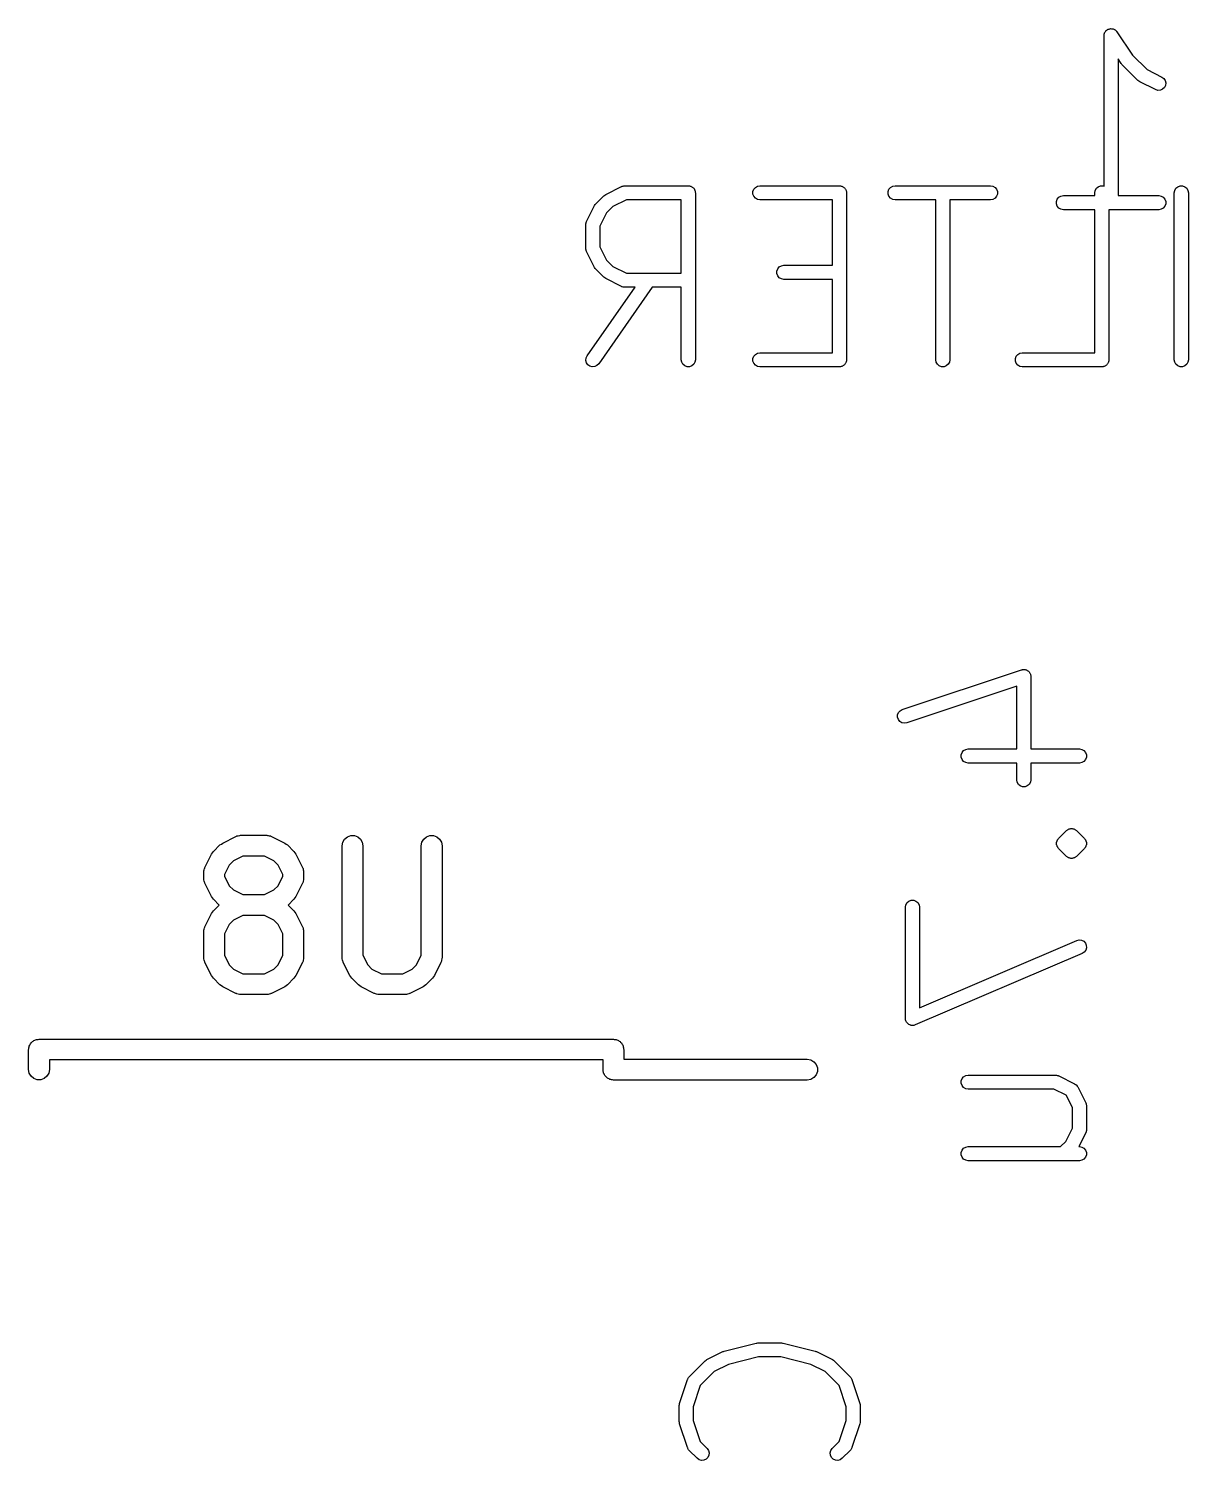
# Model space of a CAD drawing. Extents: x -0.3 to 76.5, y -74.5 to -2.2.
# Drawn here: x 34.85 to 43.23, y -62.39 to -52.05 of the extents above; entities that cross this region are included whole.
import ezdxf

# ---------------------------------------------------------------- set-up
doc = ezdxf.new("R2010")
doc.units = 0
doc.header["$MEASUREMENT"] = 0
doc.layers.add('BLACK', color=7, linetype='CONTINUOUS')

msp = doc.modelspace()

# ---------------------------------------------------------------- linework, layer by layer
at = {"layer": 'Black'}
for p, q in [((42.62, -52.101), (42.6205, -52.0983)), ((42.62, -53.1886), (42.62, -52.101)), ((42.6203, -52.0955), (42.622, -52.0896)), ((42.6205, -52.0983), (42.6203, -52.0955)), ((42.622, -52.0896), (42.623, -52.0837)), ((42.623, -52.0837), (42.6245, -52.0812)), ((42.6245, -52.0812), (42.6252, -52.0785)), ((42.6252, -52.0785), (42.6288, -52.0736)), ((42.6288, -52.0736), (42.6319, -52.0684)), ((42.6319, -52.0684), (42.634, -52.0666)), ((42.634, -52.0666), (42.6357, -52.0643)), ((42.6357, -52.0643), (42.6407, -52.061)), ((42.6407, -52.061), (42.6454, -52.0571)), ((42.6454, -52.0571), (42.648, -52.0561)), ((42.648, -52.0561), (42.6504, -52.0545)), ((42.6504, -52.0545), (42.6563, -52.0531)), ((42.6563, -52.0531), (42.662, -52.051)), ((42.662, -52.051), (42.6648, -52.051)), ((42.6648, -52.051), (42.6675, -52.0504)), ((42.6675, -52.0504), (42.6735, -52.051)), ((42.6735, -52.051), (42.6796, -52.051)), ((42.6796, -52.051), (42.6822, -52.052)), ((42.6822, -52.052), (42.6851, -52.0523)), ((42.6851, -52.0523), (42.6905, -52.055)), ((42.6905, -52.055), (42.6962, -52.0571)), ((42.6962, -52.0571), (42.6983, -52.0589)), ((42.6983, -52.0589), (42.7009, -52.0601)), ((42.7009, -52.0601), (42.7051, -52.0645)), ((42.7051, -52.0645), (42.7097, -52.0684)), ((42.7097, -52.0684), (42.7111, -52.0708)), ((42.7111, -52.0708), (42.7131, -52.0729)), ((42.7131, -52.0729), (42.8252, -52.241)), ((42.7434, -52.3016), (42.7216, -52.2688)), ((42.7216, -52.2688), (42.7216, -53.2567)), ((42.7469, -52.3052), (42.7434, -52.3016)), ((42.7498, -52.3093), (42.7469, -52.3052)), ((42.8647, -52.4242), (42.7498, -52.3093)), ((42.8252, -52.241), (42.9307, -52.3466)), ((42.8713, -52.4289), (42.8647, -52.4242)), ((42.8779, -52.4337), (42.8713, -52.4289)), ((42.9307, -52.3466), (43.0382, -52.4003)), ((43.0382, -52.4003), (43.0524, -52.4108)), ((43.0524, -52.4108), (43.0621, -52.4256)), ((43.0621, -52.4256), (43.0662, -52.4427)), ((42.9928, -52.4912), (42.8779, -52.4337)), ((43.0097, -52.4962), (42.9928, -52.4912)), ((43.0273, -52.4952), (43.0097, -52.4962)), ((43.0435, -52.4882), (43.0273, -52.4952)), ((43.0563, -52.476), (43.0435, -52.4882)), ((43.0642, -52.4602), (43.0563, -52.476)), ((43.0662, -52.4427), (43.0642, -52.4602)), ((38.9487, -53.315), (39.0061, -53.2576)), ((39.0061, -53.2576), (39.0128, -53.2529)), ((39.0128, -53.2529), (39.0193, -53.2481)), ((39.0193, -53.2481), (39.1342, -53.1906)), ((39.1342, -53.1906), (39.137, -53.1898)), ((39.137, -53.1898), (39.1396, -53.1883)), ((39.1396, -53.1883), (39.1454, -53.1873)), ((39.1454, -53.1873), (39.1511, -53.1856)), ((39.1511, -53.1856), (39.154, -53.1858)), ((39.154, -53.1858), (39.1569, -53.1852)), ((39.1569, -53.1852), (39.6165, -53.1852)), ((39.6165, -53.1852), (39.6209, -53.186)), ((39.6209, -53.186), (39.6254, -53.186)), ((39.6254, -53.186), (39.6295, -53.1875)), ((39.6295, -53.1875), (39.6339, -53.1883)), ((39.6339, -53.1883), (39.6378, -53.1905)), ((39.6378, -53.1905), (39.6419, -53.1921)), ((39.6419, -53.1921), (39.6454, -53.1949)), ((39.6454, -53.1949), (39.6492, -53.1971)), ((39.6492, -53.1971), (39.6521, -53.2005)), ((39.6521, -53.2005), (39.6555, -53.2034)), ((39.6555, -53.2034), (39.6577, -53.2072)), ((39.6577, -53.2072), (39.6605, -53.2106)), ((39.6605, -53.2106), (39.6621, -53.2148)), ((39.6621, -53.2148), (39.6643, -53.2187)), ((39.6643, -53.2187), (39.6651, -53.2231)), ((39.6651, -53.2231), (39.6666, -53.2272)), ((39.6666, -53.2272), (39.6666, -53.2317)), ((39.6666, -53.2317), (39.6673, -53.236)), ((39.6673, -53.236), (39.6673, -54.4425)), ((40.0836, -53.2272), (40.0896, -53.2106)), ((40.0836, -53.2449), (40.0836, -53.2272)), ((40.0896, -53.2614), (40.0836, -53.2449)), ((40.0896, -53.2106), (40.101, -53.1971)), ((40.101, -53.1971), (40.1162, -53.1883)), ((40.1162, -53.1883), (40.1336, -53.1852)), ((40.1336, -53.1852), (40.7081, -53.1852)), ((40.7081, -53.1852), (40.7125, -53.186)), ((40.7125, -53.186), (40.717, -53.186)), ((40.717, -53.186), (40.7211, -53.1875)), ((40.7211, -53.1875), (40.7255, -53.1883)), ((40.7255, -53.1883), (40.7294, -53.1905)), ((40.7294, -53.1905), (40.7335, -53.1921)), ((40.7335, -53.1921), (40.7369, -53.1949)), ((40.7369, -53.1949), (40.7408, -53.1971)), ((40.7408, -53.1971), (40.7437, -53.2005)), ((40.7437, -53.2005), (40.7471, -53.2034)), ((40.7471, -53.2034), (40.7493, -53.2072)), ((40.7493, -53.2072), (40.7521, -53.2106)), ((40.7521, -53.2106), (40.7537, -53.2148)), ((40.7537, -53.2148), (40.7559, -53.2187)), ((40.7559, -53.2187), (40.7567, -53.2231)), ((40.7567, -53.2231), (40.7582, -53.2272)), ((40.7582, -53.2272), (40.7582, -53.2317)), ((40.7582, -53.2317), (40.7589, -53.236)), ((40.7589, -53.236), (40.7589, -54.4425)), ((41.0603, -53.2272), (41.0663, -53.2106)), ((41.0603, -53.2449), (41.0603, -53.2272)), ((41.0663, -53.2614), (41.0603, -53.2449)), ((41.0663, -53.2106), (41.0777, -53.1971)), ((41.0777, -53.1971), (41.0929, -53.1883)), ((41.0929, -53.1883), (41.1103, -53.1852)), ((41.1103, -53.1852), (41.7997, -53.1852)), ((41.7997, -53.1852), (41.8171, -53.1883)), ((41.8171, -53.1883), (41.8324, -53.1971)), ((41.8324, -53.1971), (41.8437, -53.2106)), ((41.8437, -53.2106), (41.8498, -53.2272)), ((41.8498, -53.2449), (41.8437, -53.2614)), ((41.8498, -53.2272), (41.8498, -53.2449)), ((42.2934, -53.2686), (42.3087, -53.2598)), ((42.3087, -53.2598), (42.3261, -53.2567)), ((42.3261, -53.2567), (42.5533, -53.2567)), ((42.5533, -53.236), (42.5563, -53.2187)), ((42.5533, -53.2567), (42.5533, -53.236)), ((42.5563, -53.2187), (42.5652, -53.2034)), ((42.5652, -53.2034), (42.5787, -53.1921)), ((42.5787, -53.1921), (42.5953, -53.186)), ((42.5953, -53.186), (42.6129, -53.186)), ((42.6129, -53.186), (42.62, -53.1886)), ((42.7216, -53.2567), (43.0155, -53.2567)), ((43.0155, -53.2567), (43.0329, -53.2598)), ((43.0329, -53.2598), (43.0482, -53.2686)), ((43.1278, -53.236), (43.1309, -53.2187)), ((43.1278, -54.4425), (43.1278, -53.236)), ((43.1309, -53.2187), (43.1397, -53.2034)), ((43.1397, -53.2034), (43.1532, -53.1921)), ((43.1532, -53.1921), (43.1698, -53.186)), ((43.1698, -53.186), (43.1874, -53.186)), ((43.1874, -53.186), (43.204, -53.1921)), ((43.204, -53.1921), (43.2175, -53.2034)), ((43.2175, -53.2034), (43.2263, -53.2187)), ((43.2263, -53.2187), (43.2294, -53.236)), ((43.2294, -53.236), (43.2294, -54.4425)), ((38.8817, -53.4431), (38.9391, -53.3282)), ((38.9391, -53.3282), (38.944, -53.3217)), ((38.944, -53.3217), (38.9487, -53.315)), ((39.0721, -53.3352), (39.0263, -53.381)), ((39.1689, -53.2868), (39.0721, -53.3352)), ((39.5657, -53.2868), (39.1689, -53.2868)), ((39.5657, -53.8172), (39.5657, -53.2868)), ((40.101, -53.275), (40.0896, -53.2614)), ((40.1162, -53.2838), (40.101, -53.275)), ((40.1336, -53.2868), (40.1162, -53.2838)), ((40.6573, -53.2868), (40.1336, -53.2868)), ((40.6573, -53.7598), (40.6573, -53.2868)), ((41.0777, -53.275), (41.0663, -53.2614)), ((41.0929, -53.2838), (41.0777, -53.275)), ((41.1103, -53.2868), (41.0929, -53.2838)), ((41.4042, -53.2868), (41.1103, -53.2868)), ((41.4042, -54.4425), (41.4042, -53.2868)), ((41.7997, -53.2868), (41.5058, -53.2868)), ((41.5058, -53.2868), (41.5058, -54.4425)), ((41.8171, -53.2838), (41.7997, -53.2868)), ((41.8324, -53.275), (41.8171, -53.2838)), ((41.8437, -53.2614), (41.8324, -53.275)), ((42.276, -53.2987), (42.2821, -53.2821)), ((42.276, -53.3164), (42.276, -53.2987)), ((42.2821, -53.3329), (42.276, -53.3164)), ((42.2821, -53.2821), (42.2934, -53.2686)), ((42.2934, -53.3465), (42.2821, -53.3329)), ((42.3087, -53.3553), (42.2934, -53.3465)), ((42.3261, -53.3583), (42.3087, -53.3553)), ((42.5533, -53.3583), (42.3261, -53.3583)), ((42.5533, -54.3917), (42.5533, -53.3583)), ((43.0155, -53.3583), (42.6549, -53.3583)), ((42.6549, -53.3583), (42.6549, -54.4425)), ((43.0329, -53.3553), (43.0155, -53.3583)), ((43.0482, -53.3465), (43.0329, -53.3553)), ((43.0482, -53.2686), (43.0595, -53.2821)), ((43.0595, -53.3329), (43.0482, -53.3465)), ((43.0595, -53.2821), (43.0655, -53.2987)), ((43.0655, -53.3164), (43.0595, -53.3329)), ((43.0655, -53.2987), (43.0655, -53.3164)), ((38.8763, -53.4659), (38.8768, -53.463)), ((38.8763, -53.6382), (38.8763, -53.4659)), ((38.8767, -53.46), (38.8783, -53.4543)), ((38.8768, -53.463), (38.8767, -53.46)), ((38.8783, -53.4543), (38.8794, -53.4485)), ((38.8794, -53.4485), (38.8808, -53.4459)), ((38.8808, -53.4459), (38.8817, -53.4431)), ((39.0263, -53.381), (38.9779, -53.4778)), ((38.9779, -53.4778), (38.9779, -53.6262)), ((38.8768, -53.6411), (38.8763, -53.6382)), ((38.8767, -53.644), (38.8768, -53.6411)), ((38.8783, -53.6497), (38.8767, -53.644)), ((38.8794, -53.6556), (38.8783, -53.6497)), ((38.8808, -53.6581), (38.8794, -53.6556)), ((38.8817, -53.6609), (38.8808, -53.6581)), ((38.9391, -53.7758), (38.8817, -53.6609)), ((38.9779, -53.6262), (39.0263, -53.723)), ((38.944, -53.7824), (38.9391, -53.7758)), ((39.0263, -53.723), (39.0721, -53.7688)), ((39.0721, -53.7688), (39.1689, -53.8172)), ((40.262, -53.7852), (40.2733, -53.7717)), ((40.2733, -53.7717), (40.2886, -53.7628)), ((40.2886, -53.7628), (40.306, -53.7598)), ((40.306, -53.7598), (40.6573, -53.7598)), ((38.9487, -53.789), (38.944, -53.7824)), ((39.0061, -53.8465), (38.9487, -53.789)), ((39.0128, -53.8512), (39.0061, -53.8465)), ((39.0193, -53.856), (39.0128, -53.8512)), ((39.1342, -53.9135), (39.0193, -53.856)), ((39.1689, -53.8172), (39.5657, -53.8172)), ((40.2559, -53.8017), (40.262, -53.7852)), ((40.2559, -53.8194), (40.2559, -53.8017)), ((40.262, -53.836), (40.2559, -53.8194)), ((40.2733, -53.8495), (40.262, -53.836)), ((40.2886, -53.8583), (40.2733, -53.8495)), ((40.306, -53.8614), (40.2886, -53.8583)), ((40.6573, -53.8614), (40.306, -53.8614)), ((40.6573, -54.3917), (40.6573, -53.8614)), ((38.8855, -54.4134), (39.2317, -53.9188)), ((39.3557, -53.9188), (38.9687, -54.4717)), ((39.137, -53.9143), (39.1342, -53.9135)), ((39.1396, -53.9158), (39.137, -53.9143)), ((39.1454, -53.9168), (39.1396, -53.9158)), ((39.1511, -53.9185), (39.1454, -53.9168)), ((39.154, -53.9183), (39.1511, -53.9185)), ((39.1569, -53.9188), (39.154, -53.9183)), ((39.2317, -53.9188), (39.1569, -53.9188)), ((39.5657, -53.9188), (39.3557, -53.9188)), ((39.5657, -54.4425), (39.5657, -53.9188)), ((40.101, -54.4036), (40.1162, -54.3948)), ((40.1162, -54.3948), (40.1336, -54.3917)), ((40.1336, -54.3917), (40.6573, -54.3917)), ((41.9969, -54.4036), (42.0122, -54.3948)), ((42.0122, -54.3948), (42.0295, -54.3917)), ((42.0295, -54.3917), (42.5533, -54.3917)), ((38.8765, -54.447), (38.878, -54.4294)), ((38.8811, -54.464), (38.8765, -54.447)), ((38.878, -54.4294), (38.8855, -54.4134)), ((38.8912, -54.4785), (38.8811, -54.464)), ((38.9057, -54.4886), (38.8912, -54.4785)), ((38.9227, -54.4932), (38.9057, -54.4886)), ((38.9403, -54.4916), (38.9227, -54.4932)), ((38.9563, -54.4842), (38.9403, -54.4916)), ((38.9687, -54.4717), (38.9563, -54.4842)), ((39.5688, -54.4599), (39.5657, -54.4425)), ((39.5776, -54.4752), (39.5688, -54.4599)), ((39.5911, -54.4865), (39.5776, -54.4752)), ((39.6077, -54.4926), (39.5911, -54.4865)), ((39.6254, -54.4926), (39.6077, -54.4926)), ((39.6419, -54.4865), (39.6254, -54.4926)), ((39.6555, -54.4752), (39.6419, -54.4865)), ((39.6643, -54.4599), (39.6555, -54.4752)), ((39.6673, -54.4425), (39.6643, -54.4599)), ((40.0836, -54.4337), (40.0896, -54.4171)), ((40.0836, -54.4514), (40.0836, -54.4337)), ((40.0896, -54.4679), (40.0836, -54.4514)), ((40.0896, -54.4171), (40.101, -54.4036)), ((40.101, -54.4815), (40.0896, -54.4679)), ((40.1162, -54.4903), (40.101, -54.4815)), ((40.1336, -54.4933), (40.1162, -54.4903)), ((40.7081, -54.4933), (40.1336, -54.4933)), ((40.7125, -54.4926), (40.7081, -54.4933)), ((40.717, -54.4926), (40.7125, -54.4926)), ((40.7211, -54.4911), (40.717, -54.4926)), ((40.7255, -54.4903), (40.7211, -54.4911)), ((40.7294, -54.4881), (40.7255, -54.4903)), ((40.7335, -54.4865), (40.7294, -54.4881)), ((40.7369, -54.4837), (40.7335, -54.4865)), ((40.7408, -54.4815), (40.7369, -54.4837)), ((40.7437, -54.4781), (40.7408, -54.4815)), ((40.7471, -54.4752), (40.7437, -54.4781)), ((40.7493, -54.4714), (40.7471, -54.4752)), ((40.7521, -54.4679), (40.7493, -54.4714)), ((40.7537, -54.4638), (40.7521, -54.4679)), ((40.7559, -54.4599), (40.7537, -54.4638)), ((40.7567, -54.4555), (40.7559, -54.4599)), ((40.7582, -54.4514), (40.7567, -54.4555)), ((40.7589, -54.4425), (40.7582, -54.4469)), ((40.7582, -54.4469), (40.7582, -54.4514)), ((41.4073, -54.4599), (41.4042, -54.4425)), ((41.4161, -54.4752), (41.4073, -54.4599)), ((41.4296, -54.4865), (41.4161, -54.4752)), ((41.4462, -54.4926), (41.4296, -54.4865)), ((41.4638, -54.4926), (41.4462, -54.4926)), ((41.4804, -54.4865), (41.4638, -54.4926)), ((41.4939, -54.4752), (41.4804, -54.4865)), ((41.5028, -54.4599), (41.4939, -54.4752)), ((41.5058, -54.4425), (41.5028, -54.4599)), ((41.9795, -54.4337), (41.9856, -54.4171)), ((41.9795, -54.4514), (41.9795, -54.4337)), ((41.9856, -54.4679), (41.9795, -54.4514)), ((41.9856, -54.4171), (41.9969, -54.4036)), ((41.9969, -54.4815), (41.9856, -54.4679)), ((42.0122, -54.4903), (41.9969, -54.4815)), ((42.0295, -54.4933), (42.0122, -54.4903)), ((42.6041, -54.4933), (42.0295, -54.4933)), ((42.6084, -54.4926), (42.6041, -54.4933)), ((42.6129, -54.4926), (42.6084, -54.4926)), ((42.6171, -54.4911), (42.6129, -54.4926)), ((42.6214, -54.4903), (42.6171, -54.4911)), ((42.6253, -54.4881), (42.6214, -54.4903)), ((42.6295, -54.4865), (42.6253, -54.4881)), ((42.6329, -54.4837), (42.6295, -54.4865)), ((42.6367, -54.4815), (42.6329, -54.4837)), ((42.6396, -54.4781), (42.6367, -54.4815)), ((42.643, -54.4752), (42.6396, -54.4781)), ((42.6452, -54.4714), (42.643, -54.4752)), ((42.6481, -54.4679), (42.6452, -54.4714)), ((42.6496, -54.4638), (42.6481, -54.4679)), ((42.6518, -54.4599), (42.6496, -54.4638)), ((42.6526, -54.4555), (42.6518, -54.4599)), ((42.6541, -54.4514), (42.6526, -54.4555)), ((42.6549, -54.4425), (42.6541, -54.4469)), ((42.6541, -54.4469), (42.6541, -54.4514)), ((43.1309, -54.4599), (43.1278, -54.4425)), ((43.1397, -54.4752), (43.1309, -54.4599)), ((43.1532, -54.4865), (43.1397, -54.4752)), ((43.1698, -54.4926), (43.1532, -54.4865)), ((43.1874, -54.4926), (43.1698, -54.4926)), ((43.204, -54.4865), (43.1874, -54.4926)), ((43.2175, -54.4752), (43.204, -54.4865)), ((43.2263, -54.4599), (43.2175, -54.4752)), ((43.2294, -54.4425), (43.2263, -54.4599)), ((41.1625, -56.9689), (42.0243, -56.6816)), ((42.0243, -56.6816), (42.028, -56.6811)), ((42.028, -56.6811), (42.0316, -56.6798)), ((42.0316, -56.6798), (42.0367, -56.6798)), ((42.0367, -56.6798), (42.0418, -56.679)), ((42.0418, -56.679), (42.0454, -56.6798)), ((42.0454, -56.6798), (42.0492, -56.6798)), ((42.0492, -56.6798), (42.054, -56.6815)), ((42.054, -56.6815), (42.0591, -56.6826)), ((42.0591, -56.6826), (42.0623, -56.6845)), ((42.0623, -56.6845), (42.0658, -56.6858)), ((42.0658, -56.6858), (42.0697, -56.6891)), ((42.0697, -56.6891), (42.0741, -56.6918)), ((42.0741, -56.6918), (42.0764, -56.6947)), ((42.0764, -56.6947), (42.0793, -56.6972)), ((42.0793, -56.6972), (42.0819, -56.7016)), ((42.0819, -56.7016), (42.0851, -56.7056)), ((42.0851, -56.7056), (42.0862, -56.7092)), ((42.0862, -56.7092), (42.0881, -56.7124)), ((42.0881, -56.7124), (42.089, -56.7175)), ((42.089, -56.7175), (42.0906, -56.7224)), ((42.0906, -56.7224), (42.0905, -56.7261)), ((42.0905, -56.7261), (42.0912, -56.7298)), ((42.0912, -56.7298), (42.0912, -57.2535)), ((41.9896, -56.8003), (41.1947, -57.0653)), ((41.9896, -57.2535), (41.9896, -56.8003)), ((41.1353, -56.9905), (41.147, -56.9773)), ((41.147, -56.9773), (41.1625, -56.9689)), ((41.1283, -57.0245), (41.1288, -57.0069)), ((41.1339, -57.0413), (41.1283, -57.0245)), ((41.1288, -57.0069), (41.1353, -56.9905)), ((41.1449, -57.0551), (41.1339, -57.0413)), ((41.1599, -57.0643), (41.1449, -57.0551)), ((41.1772, -57.0679), (41.1599, -57.0643)), ((41.1947, -57.0653), (41.1772, -57.0679)), ((41.5882, -57.2955), (41.5942, -57.2789)), ((41.5942, -57.2789), (41.6056, -57.2654)), ((41.6056, -57.2654), (41.6208, -57.2566)), ((41.6208, -57.2566), (41.6382, -57.2535)), ((41.6382, -57.2535), (41.9896, -57.2535)), ((42.0912, -57.2535), (42.4425, -57.2535)), ((42.4425, -57.2535), (42.4599, -57.2566)), ((42.4599, -57.2566), (42.4752, -57.2654)), ((42.4752, -57.2654), (42.4865, -57.2789)), ((42.4865, -57.2789), (42.4926, -57.2955)), ((41.5882, -57.3132), (41.5882, -57.2955)), ((41.5942, -57.3297), (41.5882, -57.3132)), ((41.6056, -57.3432), (41.5942, -57.3297)), ((41.6208, -57.3521), (41.6056, -57.3432)), ((41.6382, -57.3551), (41.6208, -57.3521)), ((41.9896, -57.3551), (41.6382, -57.3551)), ((41.9896, -57.4767), (41.9896, -57.3551)), ((42.4425, -57.3551), (42.0912, -57.3551)), ((42.0912, -57.3551), (42.0912, -57.4767)), ((42.4599, -57.3521), (42.4425, -57.3551)), ((42.4752, -57.3432), (42.4599, -57.3521)), ((42.4865, -57.3297), (42.4752, -57.3432)), ((42.4926, -57.3132), (42.4865, -57.3297)), ((42.4926, -57.2955), (42.4926, -57.3132)), ((41.9926, -57.4941), (41.9896, -57.4767)), ((42.0015, -57.5093), (41.9926, -57.4941)), ((42.0881, -57.4941), (42.0793, -57.5093)), ((42.0912, -57.4767), (42.0881, -57.4941)), ((42.015, -57.5207), (42.0015, -57.5093)), ((42.0316, -57.5267), (42.015, -57.5207)), ((42.0492, -57.5267), (42.0316, -57.5267)), ((42.0658, -57.5207), (42.0492, -57.5267)), ((42.0793, -57.5093), (42.0658, -57.5207)), ((36.2522, -57.9329), (36.3474, -57.8853)), ((36.3474, -57.8853), (36.3516, -57.8841)), ((36.3516, -57.8841), (36.3553, -57.8819)), ((36.3553, -57.8819), (36.364, -57.8804)), ((36.364, -57.8804), (36.3724, -57.8779)), ((36.3724, -57.8779), (36.3767, -57.8781)), ((36.3767, -57.8781), (36.381, -57.8774)), ((36.381, -57.8774), (36.5714, -57.8774)), ((36.5714, -57.8774), (36.5757, -57.8781)), ((36.5757, -57.8781), (36.58, -57.8779)), ((36.58, -57.8779), (36.5884, -57.8804)), ((36.5884, -57.8804), (36.5971, -57.8819)), ((36.5971, -57.8819), (36.6008, -57.8841)), ((36.6008, -57.8841), (36.605, -57.8853)), ((36.605, -57.8853), (36.7002, -57.9329)), ((37.12, -57.9267), (37.133, -57.9042)), ((37.133, -57.9042), (37.153, -57.8874)), ((37.153, -57.8874), (37.1775, -57.8785)), ((37.1775, -57.8785), (37.2035, -57.8785)), ((37.2035, -57.8785), (37.228, -57.8874)), ((37.228, -57.8874), (37.2479, -57.9042)), ((37.2479, -57.9042), (37.261, -57.9267)), ((37.6914, -57.9267), (37.7045, -57.9042)), ((37.7045, -57.9042), (37.7244, -57.8874)), ((37.7244, -57.8874), (37.7489, -57.8785)), ((37.7489, -57.8785), (37.7749, -57.8785)), ((37.7749, -57.8785), (37.7994, -57.8874)), ((37.7994, -57.8874), (37.8194, -57.9042)), ((37.8194, -57.9042), (37.8324, -57.9267)), ((42.2816, -57.9148), (42.2829, -57.913)), ((42.2829, -57.913), (42.2836, -57.9109)), ((42.2836, -57.9109), (42.2851, -57.9092)), ((42.2851, -57.9092), (42.286, -57.9072)), ((42.286, -57.9072), (42.2892, -57.904)), ((42.2892, -57.904), (42.2917, -57.9004)), ((42.2917, -57.9004), (42.3492, -57.8429)), ((42.3492, -57.8429), (42.3528, -57.8404)), ((42.3528, -57.8404), (42.356, -57.8372)), ((42.356, -57.8372), (42.36, -57.8354)), ((42.36, -57.8354), (42.3636, -57.8328)), ((42.3636, -57.8328), (42.3679, -57.8317)), ((42.3679, -57.8317), (42.3719, -57.8298)), ((42.3719, -57.8298), (42.3764, -57.8294)), ((42.3764, -57.8294), (42.3807, -57.8283)), ((42.3807, -57.8283), (42.3851, -57.8286)), ((42.3851, -57.8286), (42.3895, -57.8283)), ((42.3895, -57.8283), (42.3938, -57.8294)), ((42.3938, -57.8294), (42.3982, -57.8298)), ((42.3982, -57.8298), (42.4023, -57.8317)), ((42.4023, -57.8317), (42.4066, -57.8328)), ((42.4066, -57.8328), (42.4102, -57.8354)), ((42.4102, -57.8354), (42.4142, -57.8372)), ((42.4142, -57.8372), (42.4174, -57.8404)), ((42.4174, -57.8404), (42.421, -57.8429)), ((42.421, -57.8429), (42.4785, -57.9004)), ((42.4785, -57.9004), (42.481, -57.904)), ((42.481, -57.904), (42.4842, -57.9072)), ((42.4842, -57.9072), (42.4851, -57.9092)), ((42.4851, -57.9092), (42.4865, -57.9109)), ((42.4865, -57.9109), (42.4873, -57.913)), ((42.4873, -57.913), (42.4886, -57.9148)), ((36.1234, -58.1093), (36.171, -58.0141)), ((36.171, -58.0141), (36.1782, -58.0044)), ((36.1782, -58.0044), (36.1851, -57.9946)), ((36.1851, -57.9946), (36.2327, -57.947)), ((36.2327, -57.947), (36.2425, -57.9401)), ((36.2425, -57.9401), (36.2522, -57.9329)), ((36.7002, -57.9329), (36.7099, -57.9401)), ((36.7099, -57.9401), (36.7197, -57.947)), ((36.7197, -57.947), (36.7673, -57.9946)), ((36.7673, -57.9946), (36.7742, -58.0044)), ((36.7742, -58.0044), (36.7814, -58.0141)), ((36.7814, -58.0141), (36.829, -58.1093)), ((37.1155, -57.9524), (37.12, -57.9267)), ((37.1155, -58.7619), (37.1155, -57.9524)), ((37.261, -57.9267), (37.2655, -57.9524)), ((37.2655, -57.9524), (37.2655, -58.7442)), ((37.6869, -57.9524), (37.6914, -57.9267)), ((37.6869, -58.7442), (37.6869, -57.9524)), ((37.8324, -57.9267), (37.8369, -57.9524)), ((37.8369, -57.9524), (37.8369, -58.7619)), ((42.277, -57.9319), (42.2776, -57.9297)), ((42.2774, -57.9363), (42.277, -57.9319)), ((42.277, -57.9407), (42.2774, -57.9363)), ((42.2776, -57.9429), (42.277, -57.9407)), ((42.2776, -57.9275), (42.2784, -57.9254)), ((42.2776, -57.9297), (42.2776, -57.9275)), ((42.2776, -57.9451), (42.2776, -57.9429)), ((42.2784, -57.9472), (42.2776, -57.9451)), ((42.2784, -57.9254), (42.2786, -57.9232)), ((42.2786, -57.9495), (42.2784, -57.9472)), ((42.2786, -57.9232), (42.2805, -57.9191)), ((42.2805, -57.9535), (42.2786, -57.9495)), ((42.2805, -57.9191), (42.2816, -57.9148)), ((42.2816, -57.9578), (42.2805, -57.9535)), ((42.2829, -57.9596), (42.2816, -57.9578)), ((42.2836, -57.9617), (42.2829, -57.9596)), ((42.2851, -57.9634), (42.2836, -57.9617)), ((42.286, -57.9654), (42.2851, -57.9634)), ((42.2892, -57.9686), (42.286, -57.9654)), ((42.2917, -57.9722), (42.2892, -57.9686)), ((42.3492, -58.0297), (42.2917, -57.9722)), ((42.4785, -57.9722), (42.421, -58.0297)), ((42.481, -57.9686), (42.4785, -57.9722)), ((42.4842, -57.9654), (42.481, -57.9686)), ((42.4851, -57.9634), (42.4842, -57.9654)), ((42.4865, -57.9617), (42.4851, -57.9634)), ((42.4873, -57.9596), (42.4865, -57.9617)), ((42.4886, -57.9578), (42.4873, -57.9596)), ((42.4886, -57.9148), (42.4897, -57.9191)), ((42.4897, -57.9535), (42.4886, -57.9578)), ((42.4897, -57.9191), (42.4916, -57.9232)), ((42.4916, -57.9495), (42.4897, -57.9535)), ((42.4916, -57.9232), (42.4918, -57.9254)), ((42.4918, -57.9472), (42.4916, -57.9495)), ((42.4918, -57.9254), (42.4926, -57.9275)), ((42.4926, -57.9451), (42.4918, -57.9472)), ((42.4926, -57.9275), (42.4926, -57.9297)), ((42.4926, -57.9297), (42.4932, -57.9319)), ((42.4932, -57.9407), (42.4926, -57.9429)), ((42.4926, -57.9429), (42.4926, -57.9451)), ((42.4932, -57.9319), (42.4928, -57.9363)), ((42.4928, -57.9363), (42.4932, -57.9407)), ((36.1185, -58.1259), (36.12, -58.1172)), ((36.12, -58.1172), (36.1222, -58.1135)), ((36.1222, -58.1135), (36.1234, -58.1093)), ((36.2997, -58.092), (36.2655, -58.1606)), ((36.3301, -58.0616), (36.2997, -58.092)), ((36.3987, -58.0274), (36.3301, -58.0616)), ((36.5537, -58.0274), (36.3987, -58.0274)), ((36.6222, -58.0616), (36.5537, -58.0274)), ((36.6526, -58.092), (36.6222, -58.0616)), ((36.6869, -58.1606), (36.6526, -58.092)), ((36.829, -58.1093), (36.8302, -58.1135)), ((36.8302, -58.1135), (36.8324, -58.1172)), ((36.8324, -58.1172), (36.8339, -58.1259)), ((42.3528, -58.0322), (42.3492, -58.0297)), ((42.356, -58.0354), (42.3528, -58.0322)), ((42.36, -58.0373), (42.356, -58.0354)), ((42.3636, -58.0398), (42.36, -58.0373)), ((42.3679, -58.041), (42.3636, -58.0398)), ((42.3719, -58.0428), (42.3679, -58.041)), ((42.3764, -58.0432), (42.3719, -58.0428)), ((42.3807, -58.0444), (42.3764, -58.0432)), ((42.3851, -58.044), (42.3807, -58.0444)), ((42.3895, -58.0444), (42.3851, -58.044)), ((42.3938, -58.0432), (42.3895, -58.0444)), ((42.3982, -58.0428), (42.3938, -58.0432)), ((42.4023, -58.041), (42.3982, -58.0428)), ((42.4066, -58.0398), (42.4023, -58.041)), ((42.4102, -58.0373), (42.4066, -58.0398)), ((42.4142, -58.0354), (42.4102, -58.0373)), ((42.4174, -58.0322), (42.4142, -58.0354)), ((42.421, -58.0297), (42.4174, -58.0322)), ((36.1155, -58.1429), (36.1162, -58.1386)), ((36.1155, -58.1905), (36.1155, -58.1429)), ((36.1162, -58.1947), (36.1155, -58.1905)), ((36.116, -58.1343), (36.1185, -58.1259)), ((36.1162, -58.1386), (36.116, -58.1343)), ((36.116, -58.199), (36.1162, -58.1947)), ((36.1185, -58.2075), (36.116, -58.199)), ((36.12, -58.2161), (36.1185, -58.2075)), ((36.1222, -58.2199), (36.12, -58.2161)), ((36.1234, -58.224), (36.1222, -58.2199)), ((36.171, -58.3193), (36.1234, -58.224)), ((36.2655, -58.1606), (36.2655, -58.1728)), ((36.2655, -58.1728), (36.2997, -58.2413)), ((36.6526, -58.2413), (36.6869, -58.1728)), ((36.6869, -58.1728), (36.6869, -58.1606)), ((36.829, -58.224), (36.7814, -58.3193)), ((36.8302, -58.2199), (36.829, -58.224)), ((36.8324, -58.2161), (36.8302, -58.2199)), ((36.8339, -58.2075), (36.8324, -58.2161)), ((36.8339, -58.1259), (36.8364, -58.1343)), ((36.8364, -58.1991), (36.8339, -58.2075)), ((36.8364, -58.1343), (36.8362, -58.1386)), ((36.8362, -58.1386), (36.8369, -58.1429)), ((36.8369, -58.1905), (36.8362, -58.1947)), ((36.8362, -58.1947), (36.8364, -58.1991)), ((36.8369, -58.1429), (36.8369, -58.1905)), ((36.1782, -58.3289), (36.171, -58.3193)), ((36.2997, -58.2413), (36.3301, -58.2717)), ((36.3301, -58.2717), (36.3987, -58.306)), ((36.3987, -58.306), (36.5537, -58.306)), ((36.5537, -58.306), (36.6222, -58.2717)), ((36.6222, -58.2717), (36.6526, -58.2413)), ((36.7814, -58.3193), (36.7742, -58.3289)), ((36.1851, -58.3387), (36.1782, -58.3289)), ((36.1782, -58.433), (36.1851, -58.4232)), ((36.2273, -58.381), (36.1851, -58.3387)), ((36.1851, -58.4232), (36.2273, -58.381)), ((36.7673, -58.3387), (36.7251, -58.381)), ((36.7251, -58.381), (36.7673, -58.4232)), ((36.7742, -58.3289), (36.7673, -58.3387)), ((36.7673, -58.4232), (36.7742, -58.433)), ((41.1852, -58.3959), (41.1883, -58.3786)), ((41.1852, -59.2003), (41.1852, -58.3959)), ((41.1883, -58.3786), (41.1971, -58.3633)), ((41.1971, -58.3633), (41.2106, -58.3519)), ((41.2106, -58.3519), (41.2272, -58.3459)), ((41.2272, -58.3459), (41.2449, -58.3459)), ((41.2449, -58.3459), (41.2614, -58.3519)), ((41.2614, -58.3519), (41.275, -58.3633)), ((41.275, -58.3633), (41.2838, -58.3786)), ((41.2838, -58.3786), (41.2868, -58.3959)), ((41.2868, -58.3959), (41.2868, -59.1232)), ((36.1234, -58.5379), (36.171, -58.4426)), ((36.171, -58.4426), (36.1782, -58.433)), ((36.2997, -58.5206), (36.2655, -58.5891)), ((36.3301, -58.4902), (36.2997, -58.5206)), ((36.3987, -58.456), (36.3301, -58.4902)), ((36.5537, -58.456), (36.3987, -58.456)), ((36.6222, -58.4902), (36.5537, -58.456)), ((36.6526, -58.5206), (36.6222, -58.4902)), ((36.6869, -58.5891), (36.6526, -58.5206)), ((36.7742, -58.433), (36.7814, -58.4426)), ((36.7814, -58.4426), (36.829, -58.5379)), ((36.1155, -58.5714), (36.1162, -58.5672)), ((36.1155, -58.7619), (36.1155, -58.5714)), ((36.116, -58.5629), (36.1185, -58.5544)), ((36.1162, -58.5672), (36.116, -58.5629)), ((36.1185, -58.5544), (36.12, -58.5458)), ((36.12, -58.5458), (36.1222, -58.542)), ((36.1222, -58.542), (36.1234, -58.5379)), ((36.2655, -58.5891), (36.2655, -58.7442)), ((36.6869, -58.7442), (36.6869, -58.5891)), ((36.829, -58.5379), (36.8302, -58.542)), ((36.8302, -58.542), (36.8324, -58.5458)), ((36.8324, -58.5458), (36.8339, -58.5544)), ((36.8339, -58.5544), (36.8364, -58.5629)), ((36.8364, -58.5629), (36.8362, -58.5672)), ((36.8362, -58.5672), (36.8369, -58.5714)), ((36.8369, -58.5714), (36.8369, -58.7619)), ((41.2868, -59.1232), (42.4225, -58.6365)), ((42.4225, -58.6365), (42.4397, -58.6325)), ((42.4397, -58.6325), (42.4572, -58.6346)), ((42.4572, -58.6346), (42.473, -58.6425)), ((42.4626, -58.7299), (41.2561, -59.247)), ((42.4773, -58.7202), (42.4626, -58.7299)), ((42.473, -58.6425), (42.4851, -58.6554)), ((42.4879, -58.7061), (42.4773, -58.7202)), ((42.4851, -58.6554), (42.492, -58.6716)), ((42.493, -58.6892), (42.4879, -58.7061)), ((42.492, -58.6716), (42.493, -58.6892)), ((36.1162, -58.7662), (36.1155, -58.7619)), ((36.116, -58.7705), (36.1162, -58.7662)), ((36.1185, -58.7789), (36.116, -58.7705)), ((36.12, -58.7876), (36.1185, -58.7789)), ((36.1222, -58.7913), (36.12, -58.7876)), ((36.1234, -58.7954), (36.1222, -58.7913)), ((36.171, -58.8907), (36.1234, -58.7954)), ((36.2655, -58.7442), (36.2997, -58.8127)), ((36.2997, -58.8127), (36.3301, -58.8431)), ((36.3301, -58.8431), (36.3987, -58.8774)), ((36.5537, -58.8774), (36.6222, -58.8431)), ((36.6222, -58.8431), (36.6526, -58.8127)), ((36.6526, -58.8127), (36.6869, -58.7442)), ((36.829, -58.7954), (36.7814, -58.8907)), ((36.8302, -58.7913), (36.829, -58.7954)), ((36.8324, -58.7876), (36.8302, -58.7913)), ((36.8339, -58.7789), (36.8324, -58.7876)), ((36.8364, -58.7705), (36.8339, -58.7789)), ((36.8369, -58.7619), (36.8362, -58.7662)), ((36.8362, -58.7662), (36.8364, -58.7705)), ((37.1162, -58.7662), (37.1155, -58.7619)), ((37.116, -58.7705), (37.1162, -58.7662)), ((37.1185, -58.7789), (37.116, -58.7705)), ((37.12, -58.7876), (37.1185, -58.7789)), ((37.1222, -58.7913), (37.12, -58.7876)), ((37.1234, -58.7954), (37.1222, -58.7913)), ((37.171, -58.8907), (37.1234, -58.7954)), ((37.2655, -58.7442), (37.2997, -58.8127)), ((37.2997, -58.8127), (37.3301, -58.8431)), ((37.3301, -58.8431), (37.3987, -58.8774)), ((37.5537, -58.8774), (37.6222, -58.8431)), ((37.6222, -58.8431), (37.6526, -58.8127)), ((37.6526, -58.8127), (37.6869, -58.7442)), ((37.829, -58.7954), (37.7814, -58.8907)), ((37.8302, -58.7913), (37.829, -58.7954)), ((37.8324, -58.7876), (37.8302, -58.7913)), ((37.8339, -58.7789), (37.8324, -58.7876)), ((37.8364, -58.7705), (37.8339, -58.7789)), ((37.8369, -58.7619), (37.8362, -58.7662)), ((37.8362, -58.7662), (37.8364, -58.7705)), ((36.1782, -58.9003), (36.171, -58.8907)), ((36.1851, -58.9102), (36.1782, -58.9003)), ((36.2327, -58.9578), (36.1851, -58.9102)), ((36.3987, -58.8774), (36.5537, -58.8774)), ((36.7673, -58.9102), (36.7197, -58.9578)), ((36.7742, -58.9003), (36.7673, -58.9102)), ((36.7814, -58.8907), (36.7742, -58.9003)), ((37.1782, -58.9003), (37.171, -58.8907)), ((37.1851, -58.9102), (37.1782, -58.9003)), ((37.2327, -58.9578), (37.1851, -58.9102)), ((37.3987, -58.8774), (37.5537, -58.8774)), ((37.7673, -58.9102), (37.7197, -58.9578)), ((37.7742, -58.9003), (37.7673, -58.9102)), ((37.7814, -58.8907), (37.7742, -58.9003)), ((36.2425, -58.9647), (36.2327, -58.9578)), ((36.2522, -58.9718), (36.2425, -58.9647)), ((36.3474, -59.0195), (36.2522, -58.9718)), ((36.3516, -59.0207), (36.3474, -59.0195)), ((36.3553, -59.0229), (36.3516, -59.0207)), ((36.364, -59.0244), (36.3553, -59.0229)), ((36.3724, -59.0269), (36.364, -59.0244)), ((36.3767, -59.0266), (36.3724, -59.0269)), ((36.381, -59.0274), (36.3767, -59.0266)), ((36.5714, -59.0274), (36.381, -59.0274)), ((36.5757, -59.0266), (36.5714, -59.0274)), ((36.58, -59.0269), (36.5757, -59.0266)), ((36.5884, -59.0244), (36.58, -59.0269)), ((36.5971, -59.0229), (36.5884, -59.0244)), ((36.6008, -59.0207), (36.5971, -59.0229)), ((36.605, -59.0195), (36.6008, -59.0207)), ((36.7002, -58.9718), (36.605, -59.0195)), ((36.7099, -58.9647), (36.7002, -58.9718)), ((36.7197, -58.9578), (36.7099, -58.9647)), ((37.2425, -58.9647), (37.2327, -58.9578)), ((37.2522, -58.9718), (37.2425, -58.9647)), ((37.3474, -59.0195), (37.2522, -58.9718)), ((37.3516, -59.0207), (37.3474, -59.0195)), ((37.3553, -59.0229), (37.3516, -59.0207)), ((37.364, -59.0244), (37.3553, -59.0229)), ((37.3724, -59.0269), (37.364, -59.0244)), ((37.3767, -59.0266), (37.3724, -59.0269)), ((37.381, -59.0274), (37.3767, -59.0266)), ((37.5714, -59.0274), (37.381, -59.0274)), ((37.5757, -59.0266), (37.5714, -59.0274)), ((37.58, -59.0269), (37.5757, -59.0266)), ((37.5884, -59.0244), (37.58, -59.0269)), ((37.5971, -59.0229), (37.5884, -59.0244)), ((37.6008, -59.0207), (37.5971, -59.0229)), ((37.605, -59.0195), (37.6008, -59.0207)), ((37.7002, -58.9718), (37.605, -59.0195)), ((37.7099, -58.9647), (37.7002, -58.9718)), ((37.7197, -58.9578), (37.7099, -58.9647)), ((41.1863, -59.206), (41.1852, -59.2003)), ((41.1866, -59.2119), (41.1863, -59.206)), ((41.1878, -59.2146), (41.1866, -59.2119)), ((41.1883, -59.2176), (41.1878, -59.2146)), ((41.1912, -59.2227), (41.1883, -59.2176)), ((41.1935, -59.2281), (41.1912, -59.2227)), ((41.1956, -59.2303), (41.1935, -59.2281)), ((41.1971, -59.2329), (41.1956, -59.2303)), ((41.2016, -59.2367), (41.1971, -59.2329)), ((41.2056, -59.2409), (41.2016, -59.2367)), ((41.2083, -59.2423), (41.2056, -59.2409)), ((41.2106, -59.2443), (41.2083, -59.2423)), ((41.2161, -59.2463), (41.2106, -59.2443)), ((41.2214, -59.2489), (41.2161, -59.2463)), ((41.2244, -59.2493), (41.2214, -59.2489)), ((41.2272, -59.2503), (41.2244, -59.2493)), ((41.2331, -59.2503), (41.2272, -59.2503)), ((41.2389, -59.251), (41.2331, -59.2503)), ((41.2418, -59.2503), (41.2389, -59.251)), ((41.2449, -59.2503), (41.2418, -59.2503)), ((41.2504, -59.2483), (41.2449, -59.2503)), ((41.2561, -59.247), (41.2504, -59.2483)), ((34.8825, -59.3643), (34.8875, -59.36)), ((34.8875, -59.36), (34.8937, -59.3578)), ((34.8937, -59.3578), (34.8993, -59.3545)), ((34.8993, -59.3545), (34.9058, -59.3534)), ((34.9058, -59.3534), (34.912, -59.3511)), ((34.912, -59.3511), (34.9185, -59.3511)), ((34.9185, -59.3511), (34.925, -59.35)), ((34.925, -59.35), (39.075, -59.35)), ((39.075, -59.35), (39.0815, -59.3511)), ((39.0815, -59.3511), (39.088, -59.3511)), ((39.088, -59.3511), (39.0942, -59.3534)), ((39.0942, -59.3534), (39.1007, -59.3545)), ((39.1007, -59.3545), (39.1063, -59.3578)), ((39.1063, -59.3578), (39.1125, -59.36)), ((39.1125, -59.36), (39.1175, -59.3643)), ((34.85, -59.425), (34.8511, -59.4185)), ((34.85, -59.57), (34.85, -59.425)), ((34.8511, -59.412), (34.8534, -59.4058)), ((34.8511, -59.4185), (34.8511, -59.412)), ((34.8534, -59.4058), (34.8545, -59.3993)), ((34.8545, -59.3993), (34.8578, -59.3937)), ((34.8578, -59.3937), (34.86, -59.3875)), ((34.86, -59.3875), (34.8643, -59.3825)), ((34.8643, -59.3825), (34.8675, -59.3768)), ((34.8675, -59.3768), (34.8726, -59.3726)), ((34.8726, -59.3726), (34.8768, -59.3675)), ((34.8768, -59.3675), (34.8825, -59.3643)), ((39.1175, -59.3643), (39.1232, -59.3675)), ((39.1232, -59.3675), (39.1274, -59.3726)), ((39.1274, -59.3726), (39.1325, -59.3768)), ((39.1325, -59.3768), (39.1357, -59.3825)), ((39.1357, -59.3825), (39.14, -59.3875)), ((39.14, -59.3875), (39.1422, -59.3937)), ((39.1422, -59.3937), (39.1455, -59.3993)), ((39.1455, -59.3993), (39.1466, -59.4058)), ((39.1466, -59.4058), (39.1489, -59.412)), ((39.1489, -59.412), (39.1489, -59.4185)), ((39.1489, -59.4185), (39.15, -59.425)), ((39.15, -59.425), (39.15, -59.495)), ((39, -59.5), (35, -59.5)), ((35, -59.5), (35, -59.57)), ((39, -59.57), (39, -59.5)), ((39.15, -59.495), (40.475, -59.495)), ((40.475, -59.495), (40.5007, -59.4995)), ((40.5007, -59.4995), (40.5232, -59.5125)), ((40.5232, -59.5125), (40.54, -59.5325)), ((40.54, -59.5325), (40.5489, -59.557)), ((40.5489, -59.557), (40.5489, -59.583)), ((34.8545, -59.5957), (34.85, -59.57)), ((34.8675, -59.6182), (34.8545, -59.5957)), ((34.8875, -59.635), (34.8675, -59.6182)), ((34.912, -59.6439), (34.8875, -59.635)), ((34.938, -59.6439), (34.912, -59.6439)), ((34.9625, -59.635), (34.938, -59.6439)), ((34.9825, -59.6182), (34.9625, -59.635)), ((34.9955, -59.5957), (34.9825, -59.6182)), ((35, -59.57), (34.9955, -59.5957)), ((39.0011, -59.5765), (39, -59.57)), ((39.0011, -59.583), (39.0011, -59.5765)), ((39.0034, -59.5892), (39.0011, -59.583)), ((39.0045, -59.5957), (39.0034, -59.5892)), ((39.0078, -59.6013), (39.0045, -59.5957)), ((39.01, -59.6075), (39.0078, -59.6013)), ((39.0143, -59.6125), (39.01, -59.6075)), ((39.0175, -59.6182), (39.0143, -59.6125)), ((39.0226, -59.6224), (39.0175, -59.6182)), ((39.0268, -59.6275), (39.0226, -59.6224)), ((39.0325, -59.6307), (39.0268, -59.6275)), ((39.0375, -59.635), (39.0325, -59.6307)), ((39.0437, -59.6372), (39.0375, -59.635)), ((39.0493, -59.6405), (39.0437, -59.6372)), ((39.0558, -59.6416), (39.0493, -59.6405)), ((39.062, -59.6439), (39.0558, -59.6416)), ((39.0685, -59.6439), (39.062, -59.6439)), ((39.075, -59.645), (39.0685, -59.6439)), ((40.475, -59.645), (39.075, -59.645)), ((40.5007, -59.6405), (40.475, -59.645)), ((40.5232, -59.6275), (40.5007, -59.6405)), ((40.54, -59.6075), (40.5232, -59.6275)), ((40.5489, -59.583), (40.54, -59.6075)), ((41.5882, -59.6511), (41.5942, -59.6345)), ((41.5882, -59.6687), (41.5882, -59.6511)), ((41.5942, -59.6853), (41.5882, -59.6687)), ((41.5942, -59.6345), (41.6056, -59.621)), ((41.6056, -59.621), (41.6208, -59.6121)), ((41.6208, -59.6121), (41.6382, -59.6091)), ((41.6382, -59.6091), (42.2702, -59.6091)), ((42.2702, -59.6091), (42.2731, -59.6096)), ((42.2731, -59.6096), (42.276, -59.6094)), ((42.276, -59.6094), (42.2817, -59.6111)), ((42.2817, -59.6111), (42.2876, -59.6121)), ((42.2876, -59.6121), (42.2901, -59.6136)), ((42.2901, -59.6136), (42.2929, -59.6144)), ((42.2929, -59.6144), (42.4078, -59.6719)), ((42.4078, -59.6719), (42.4138, -59.6763)), ((41.6056, -59.6988), (41.5942, -59.6853)), ((41.6208, -59.7076), (41.6056, -59.6988)), ((41.6382, -59.7107), (41.6208, -59.7076)), ((42.2582, -59.7107), (41.6382, -59.7107)), ((42.3472, -59.7552), (42.2582, -59.7107)), ((42.3917, -59.8442), (42.3472, -59.7552)), ((42.4138, -59.6763), (42.42, -59.6804)), ((42.42, -59.6804), (42.4209, -59.6816)), ((42.4209, -59.6816), (42.422, -59.6824)), ((42.422, -59.6824), (42.4261, -59.6886)), ((42.4261, -59.6886), (42.4305, -59.6946)), ((42.4305, -59.6946), (42.488, -59.8095)), ((42.3917, -59.9926), (42.3917, -59.8442)), ((42.488, -59.8095), (42.4888, -59.8123)), ((42.4888, -59.8123), (42.4903, -59.8149)), ((42.4903, -59.8149), (42.4913, -59.8207)), ((42.4913, -59.8207), (42.493, -59.8264)), ((42.493, -59.8264), (42.4928, -59.8294)), ((42.4928, -59.8294), (42.4933, -59.8322)), ((42.4933, -59.8322), (42.4933, -60.0046)), ((42.3433, -60.0894), (42.3917, -59.9926)), ((42.488, -60.0273), (42.4386, -60.1262)), ((42.4888, -60.0245), (42.488, -60.0273)), ((42.4903, -60.022), (42.4888, -60.0245)), ((42.4913, -60.0161), (42.4903, -60.022)), ((42.493, -60.0104), (42.4913, -60.0161)), ((42.4933, -60.0046), (42.4928, -60.0075)), ((42.4928, -60.0075), (42.493, -60.0104)), ((41.5882, -60.1681), (41.5942, -60.1516)), ((41.5882, -60.1858), (41.5882, -60.1681)), ((41.5942, -60.2024), (41.5882, -60.1858)), ((41.5942, -60.1516), (41.6056, -60.138)), ((41.6056, -60.138), (41.6208, -60.1292)), ((41.6208, -60.1292), (41.6382, -60.1262)), ((41.6382, -60.1262), (42.3066, -60.1262)), ((42.3066, -60.1262), (42.3433, -60.0894)), ((42.4386, -60.1262), (42.4425, -60.1262)), ((42.4425, -60.1262), (42.4599, -60.1292)), ((42.4599, -60.1292), (42.4752, -60.138)), ((42.4752, -60.138), (42.4865, -60.1516)), ((42.4865, -60.1516), (42.4926, -60.1681)), ((42.4926, -60.1858), (42.4865, -60.2024)), ((42.4926, -60.1681), (42.4926, -60.1858)), ((41.6056, -60.2159), (41.5942, -60.2024)), ((41.6208, -60.2247), (41.6056, -60.2159)), ((41.6382, -60.2278), (41.6208, -60.2247)), ((42.4425, -60.2278), (41.6382, -60.2278)), ((42.4599, -60.2247), (42.4425, -60.2278)), ((42.4752, -60.2159), (42.4599, -60.2247)), ((42.4865, -60.2024), (42.4752, -60.2159)), ((39.7507, -61.6643), (39.8656, -61.6068)), ((39.8656, -61.6068), (39.8709, -61.6052)), ((39.8709, -61.6052), (39.876, -61.603)), ((39.876, -61.603), (40.1058, -61.5455)), ((40.1058, -61.5455), (40.112, -61.5451)), ((40.112, -61.5451), (40.1181, -61.544)), ((40.1181, -61.544), (40.2905, -61.544)), ((40.2905, -61.544), (40.2966, -61.5451)), ((40.2966, -61.5451), (40.3028, -61.5455)), ((40.3028, -61.5455), (40.5326, -61.603)), ((40.5326, -61.603), (40.5377, -61.6052)), ((40.5377, -61.6052), (40.543, -61.6068)), ((40.543, -61.6068), (40.6579, -61.6643)), ((39.6226, -61.7887), (39.7375, -61.6738)), ((39.7375, -61.6738), (39.7442, -61.6691)), ((39.7442, -61.6691), (39.7507, -61.6643)), ((39.906, -61.7002), (39.8035, -61.7515)), ((40.1244, -61.6456), (39.906, -61.7002)), ((40.2842, -61.6456), (40.1244, -61.6456)), ((40.5026, -61.7002), (40.2842, -61.6456)), ((40.6051, -61.7515), (40.5026, -61.7002)), ((40.6579, -61.6643), (40.6645, -61.6691)), ((40.6645, -61.6691), (40.6711, -61.6738)), ((40.6711, -61.6738), (40.786, -61.7887)), ((39.5529, -61.9809), (39.6103, -61.8086)), ((39.6103, -61.8086), (39.6117, -61.806)), ((39.6117, -61.806), (39.6125, -61.8032)), ((39.6125, -61.8032), (39.6159, -61.7983)), ((39.6159, -61.7983), (39.6187, -61.793)), ((39.6187, -61.793), (39.6209, -61.7911)), ((39.6209, -61.7911), (39.6226, -61.7887)), ((39.8035, -61.7515), (39.7029, -61.8521)), ((40.7057, -61.8521), (40.6051, -61.7515)), ((40.786, -61.7887), (40.7877, -61.7911)), ((40.7877, -61.7911), (40.7899, -61.793)), ((40.7899, -61.793), (40.7927, -61.7983)), ((40.7927, -61.7983), (40.7961, -61.8031)), ((40.7961, -61.8031), (40.7969, -61.806)), ((40.7969, -61.806), (40.7983, -61.8086)), ((40.7983, -61.8086), (40.8557, -61.9809)), ((39.7029, -61.8521), (39.6518, -62.0052)), ((40.7567, -62.0052), (40.7057, -61.8521)), ((39.5502, -61.997), (39.5517, -61.989)), ((39.5502, -62.1119), (39.5502, -61.997)), ((39.5517, -61.989), (39.5529, -61.9809)), ((39.6518, -62.0052), (39.6518, -62.1036)), ((40.7567, -62.1036), (40.7567, -62.0052)), ((40.8557, -61.9809), (40.8569, -61.989)), ((40.8569, -61.989), (40.8583, -61.997)), ((40.8583, -61.997), (40.8583, -62.1119)), ((39.5517, -62.1199), (39.5502, -62.1119)), ((39.5529, -62.1279), (39.5517, -62.1199)), ((39.6103, -62.3003), (39.5529, -62.1279)), ((39.6518, -62.1036), (39.7029, -62.2568)), ((40.7057, -62.2568), (40.7567, -62.1036)), ((40.8557, -62.1279), (40.7983, -62.3003)), ((40.8569, -62.1199), (40.8557, -62.1279)), ((40.8583, -62.1119), (40.8569, -62.1199)), ((39.7029, -62.2568), (39.7519, -62.3058)), ((40.6567, -62.3058), (40.7057, -62.2568)), ((39.6117, -62.3029), (39.6103, -62.3003)), ((39.6125, -62.3057), (39.6117, -62.3029)), ((39.6159, -62.3106), (39.6125, -62.3057)), ((39.6187, -62.3158), (39.6159, -62.3106)), ((39.6209, -62.3178), (39.6187, -62.3158)), ((39.6226, -62.3202), (39.6209, -62.3178)), ((39.68, -62.3776), (39.6226, -62.3202)), ((39.7519, -62.3058), (39.762, -62.3202)), ((39.765, -62.3548), (39.7576, -62.3708)), ((39.762, -62.3202), (39.7666, -62.3373)), ((39.7666, -62.3373), (39.765, -62.3548)), ((40.642, -62.3373), (40.6466, -62.3202)), ((40.6436, -62.3548), (40.642, -62.3373)), ((40.651, -62.3708), (40.6436, -62.3548)), ((40.6466, -62.3202), (40.6567, -62.3058)), ((40.786, -62.3202), (40.7286, -62.3776)), ((40.7877, -62.3178), (40.786, -62.3202)), ((40.7899, -62.3158), (40.7877, -62.3178)), ((40.7927, -62.3106), (40.7899, -62.3158)), ((40.7961, -62.3057), (40.7927, -62.3106)), ((40.7969, -62.3029), (40.7961, -62.3057)), ((40.7983, -62.3003), (40.7969, -62.3029)), ((39.6945, -62.3877), (39.68, -62.3776)), ((39.7115, -62.3923), (39.6945, -62.3877)), ((39.7291, -62.3908), (39.7115, -62.3923)), ((39.7451, -62.3833), (39.7291, -62.3908)), ((39.7576, -62.3708), (39.7451, -62.3833)), ((40.6635, -62.3833), (40.651, -62.3708)), ((40.6795, -62.3908), (40.6635, -62.3833)), ((40.6971, -62.3923), (40.6795, -62.3908)), ((40.7141, -62.3877), (40.6971, -62.3923)), ((40.7286, -62.3776), (40.7141, -62.3877))]:
    msp.add_line(p, q, dxfattribs=at)

doc.saveas('drawing.dxf')
